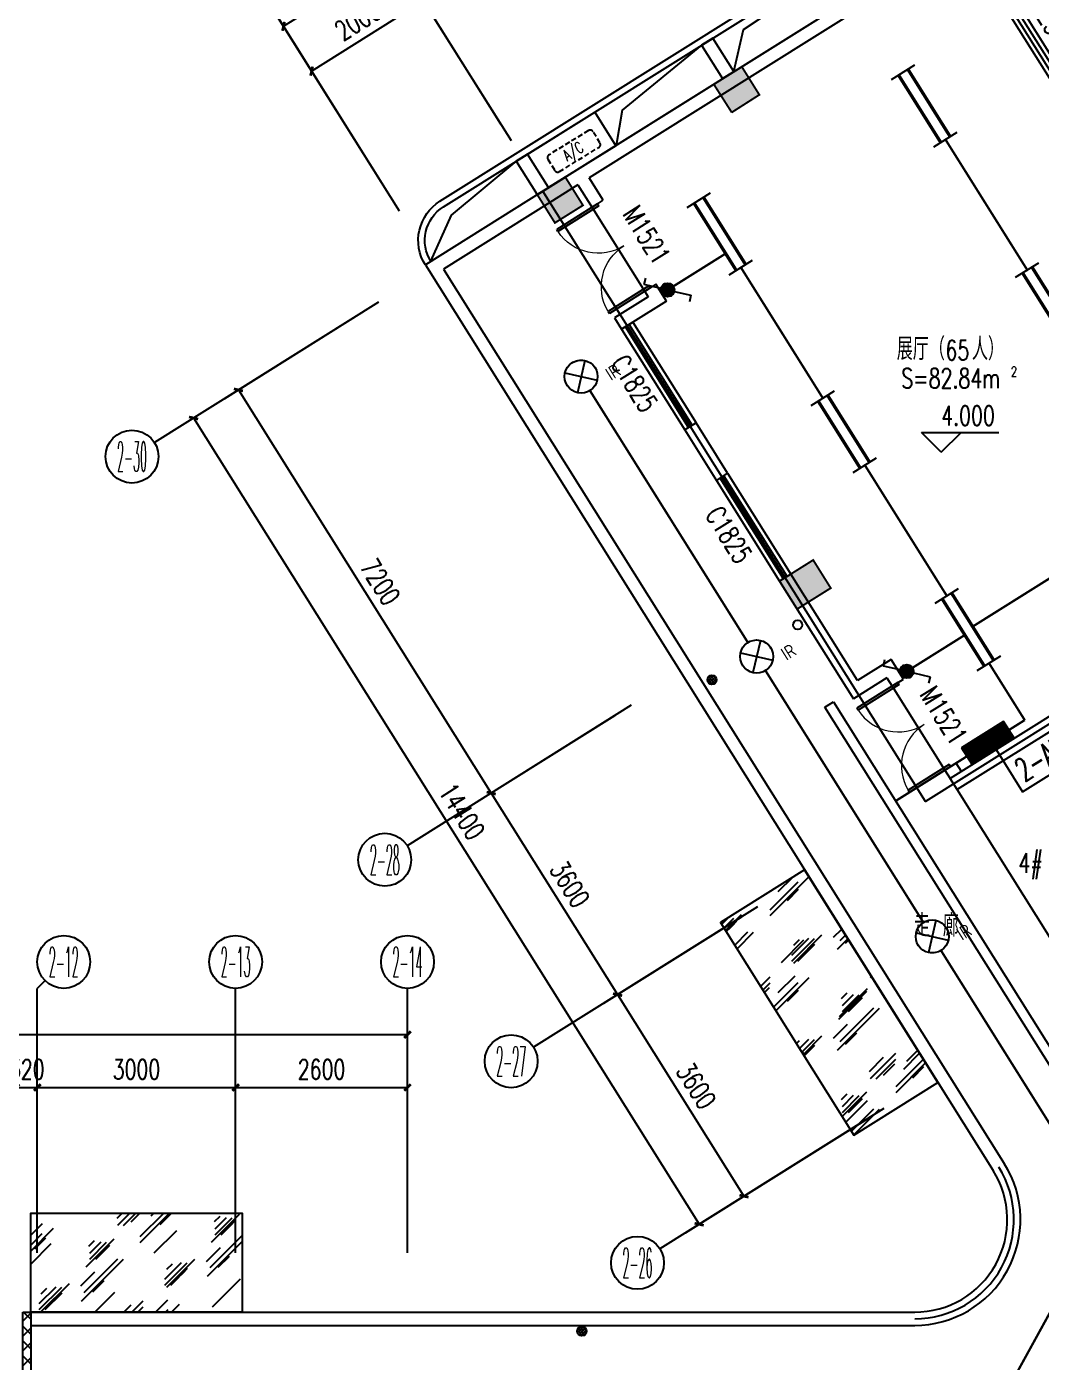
# Model space of a CAD drawing. Extents: x -9422388 to 15610651, y -1992469 to 953794.
# Drawn here: x -2833292 to -2817945, y -197842 to -177631 of the extents above; entities that cross this region are included whole.
import ezdxf
from ezdxf.enums import TextEntityAlignment as Align

# ---------------------------------------------------------------- set-up
doc = ezdxf.new("R2010")
doc.units = 0
doc.header["$LTSCALE"] = 1000
doc.linetypes.add('( Hidden )', pattern=[0.375, 0.25, -0.125])
for name, color, linetype in [('A-FLOR-HVAC', 4, 'Continuous'), ('AXIS_TEXT', 7, 'Continuous'), ('C-KZ', 2, 'Continuous'), ('C-Z-HATCH', 253, 'Continuous'), ('CABLETRAY', 4, 'Continuous'), ('EQUIP-照明', 3, 'Continuous'), ('EQUIP-箱柜', 3, 'Continuous'), ('TEL_LEAD', 3, 'Continuous'), ('WINDOW_TEXT', 7, 'Continuous'), ('WIRE-照明', 1, 'Continuous')]:
    doc.layers.add(name, color=color, linetype=linetype)
doc.styles.add('_TCH_AXIS', font='COMPLEX', dxfattribs={"bigfont": 'GBCBIG'})
doc.styles.add('_TCH_DIM', font='SIMPLEX', dxfattribs={"bigfont": 'GBCBIG'})
doc.styles.add('_TCH_DIM_T3', font='SIMPLEX', dxfattribs={"width": 0.705882, "bigfont": 'GBCBIG'})
doc.styles.add('_TCH_WINDOW', font='SIMPLEX', dxfattribs={"height": 3.5, "bigfont": 'GBCBIG'})
doc.styles.add('_TEL_ATTDEF', font='GBENOR', dxfattribs={"width": 0.8, "height": 3, "bigfont": 'GBCBIG'})
doc.styles.add('_TEL_DIM', font='SIMPLEX', dxfattribs={"width": 0.8, "height": 3.5, "bigfont": 'HZTXT'})
doc.styles.add('COMPLEX', font='COMPLEX')
doc.styles.get("Standard").update_dxf_attribs({"font": 'gbenor.shx', "bigfont": 'gbcbig.shx'})
doc.dimstyles.new('_TCH_ARCH&&100', dxfattribs={"dimtxt": 297.5, "dimasz": 100, "dimexe": 250, "dimexo": 300, "dimgap": 126.25, "dimtad": 1, "dimdec": 0, "dimzin": 0, "dimdsep": 46, "dimtxsty": '_TCH_DIM_T3', "dimblk": 'ARCHTICK', "dimcen": 0.09, "dimclrt": 7, "dimazin": 2, "dimtfac": 1, "dimtdec": 0, "dimtix": 1, "dimtmove": 2, "dimatfit": 3, "dimfxl": 0, "dimtolj": 1, "dimtzin": 0, "dimarcsym": 0})
pattern_1 = [(45, (789000.6, 205342.2), (9e-14, 1527.3506), [600, -360, 600, -360, 240, -523.2816]), (45, (788970.6, 205372.2), (9e-14, 1527.3506), [480, -600, 360, -360, 420, -463.2816]), (45, (788970.6, 205462.2), (9e-14, 1527.3506), [360, -720, 240, -360, 540, -463.2816]), (45, (789060.6, 205372.2), (9e-14, 1527.3506), [360, -720, 300, -1303.2815]), (45, (789150.6, 205462.2), (9e-14, 1527.3506), [180, -900, 120, -1483.2815]), (45, (789000.6, 205612.2), (9e-14, 1527.3506), [120, -900, 120, -480, 300, -763.2816]), (45, (789540.6, 205522.2), (9e-14, 1527.3506), [600, -900, 720, -475.2816]), (45, (789540.6, 205432.2), (9e-14, 1527.3506), [840, -600, 900, -355.2816]), (45, (789690.6, 205552.2), (-2e-13, -1697.0563), [600, -840, 480, -763.2816]), (45, (789600.6, 205732.2), (9e-14, 1527.3506), [300, -1200, 360, -823.2816]), (45, (789780.6, 205642.2), (9e-14, 1527.3506), [240, -1200, 240, -1003.2815])]

# ---------------------------------------------------------------- blocks, each defined once
blk = doc.blocks.new('KTWJ1')
at = {"layer": 'A-FLOR-HVAC', "color": 0, "linetype": '( Hidden )', "ltscale": 0.3}
blk.add_lwpolyline([(152982, -14209, 0.414214), (153032, -14259), (153732, -14259, 0.414214), (153782, -14209), (153782, -14009, 0.414214), (153732, -13959), (153032, -13959, 0.414214), (152982, -14009)], format="xyb", close=True, dxfattribs=at)
at = {"layer": 'A-FLOR-HVAC', "color": 0, "style": '_TCH_WINDOW', "width": 0.705882}
blk.add_text('A/C', height=170, dxfattribs=at).set_placement((153214, -14188))
blk = doc.blocks.new('宿舍楼柱网1')
at = {"layer": 'C-Z-HATCH'}
h = blk.add_hatch(color=0, dxfattribs=at)
h.dxf.hatch_style = 1
edge = h.paths.add_edge_path()
edge.add_line((642259, 165280), (642680, 165549))
edge.add_line((642680, 165549), (642415, 165973))
edge.add_line((642415, 165973), (641991, 165708))
edge.add_line((641991, 165708), (642262, 165283))
h = blk.add_hatch(color=0, dxfattribs=at)
h.dxf.hatch_style = 1
h.paths.add_polyline_path([(642259, 165280), (642683, 165545), (642418, 165969), (641994, 165704)])
h = blk.add_hatch(color=0, dxfattribs=at)
h.dxf.hatch_style = 1
h.paths.add_polyline_path([(639588, 163611), (640012, 163876), (639747, 164300), (639323, 164035)])
h = blk.add_hatch(color=0, dxfattribs=at)
h.dxf.hatch_style = 1
h.paths.add_polyline_path([(643252, 157766), (643760, 158084), (643495, 158508), (642987, 158190)])
at = {"layer": 'C-KZ', "color": 0, "const_width": 30}
for points in [[(642259, 165280), (642680, 165549), (642415, 165973), (641991, 165708), (642262, 165283)], [(639588, 163611), (640012, 163876), (639747, 164300), (639323, 164035), (639588, 163611)], [(643252, 157766), (643760, 158084), (643495, 158508), (642987, 158190), (643252, 157766)]]:
    blk.add_lwpolyline(points, dxfattribs=at)
blk = doc.blocks.new('$TCHSYS$WIN2D')
at = {"color": 0}
for p, q in [((-0.5, 0.5), (0.5, 0.5)), ((-0.5, 0.5), (-0.5, -0.5)), ((0.5, 0.5), (0.5, -0.5)), ((0.5, 0.1667), (-0.5, 0.1667)), ((0.5, -0.1667), (-0.5, -0.1667)), ((-0.5, -0.5), (0.5, -0.5))]:
    blk.add_line(p, q, dxfattribs=at)
blk = doc.blocks.new('_ArchTick')
at = {"color": 0, "linetype": 'ByBlock', "const_width": 0.4}
blk.add_lwpolyline([(-0.5, -0.5), (0.5, 0.5)], dxfattribs=at)
blk = doc.blocks.new('*D2853')
at = {"color": 0, "lineweight": -2, "transparency": 16777216}
for p, q in [((1474530, -187593), (1474530, -184343)), ((1523650, -187593), (1523650, -184343)), ((1474530, -184593), (1523650, -184593))]:
    blk.add_line(p, q, dxfattribs=at)
at = {"layer": 'Defpoints', "color": 0, "transparency": 16777216}
for p in [(1523650, -184593), (1474530, -187893), (1523650, -187893)]:
    blk.add_point(p, dxfattribs=at)
at = {"color": 0, "lineweight": -2, "transparency": 16777216, "xscale": 100, "yscale": 100, "zscale": 100, "rotation": 180}
blk.add_blockref('_ArchTick', (1474530, -184593), dxfattribs=at)
at = {"color": 0, "lineweight": -2, "transparency": 16777216, "xscale": 100, "yscale": 100, "zscale": 100}
blk.add_blockref('_ArchTick', (1523650, -184593), dxfattribs=at)
at = {"color": 7, "transparency": 16777216, "insert": (1499090, -184318), "char_height": 297.5, "attachment_point": 5, "style": '_TCH_DIM_T3'}
blk.add_mtext('\\A1;49120', dxfattribs=at)
blk = doc.blocks.new('*D2863')
at = {"color": 0, "lineweight": -2, "transparency": 16777216}
for p, q in [((1517730, -187593), (1517730, -185143)), ((1518050, -187593), (1518050, -185143)), ((1517730, -185393), (1517630, -185393)), ((1517730, -185393), (1518050, -185393)), ((1518050, -185393), (1518150, -185393))]:
    blk.add_line(p, q, dxfattribs=at)
at = {"layer": 'Defpoints', "color": 0, "transparency": 16777216}
for p in [(1518050, -185393), (1517730, -187893), (1518050, -187893)]:
    blk.add_point(p, dxfattribs=at)
at = {"color": 0, "lineweight": -2, "transparency": 16777216, "xscale": 100, "yscale": 100, "zscale": 100}
blk.add_blockref('_ArchTick', (1517730, -185393), dxfattribs=at)
at = {"color": 0, "lineweight": -2, "transparency": 16777216, "xscale": 100, "yscale": 100, "zscale": 100, "rotation": 180}
blk.add_blockref('_ArchTick', (1518050, -185393), dxfattribs=at)
at = {"color": 7, "transparency": 16777216, "insert": (1517890, -185118), "char_height": 297.5, "attachment_point": 5, "style": '_TCH_DIM_T3'}
blk.add_mtext('\\A1;320', dxfattribs=at)
blk = doc.blocks.new('*D2864')
at = {"color": 0, "lineweight": -2, "transparency": 16777216}
for p, q in [((1518050, -187593), (1518050, -185143)), ((1521050, -187593), (1521050, -185143)), ((1518050, -185393), (1521050, -185393))]:
    blk.add_line(p, q, dxfattribs=at)
at = {"layer": 'Defpoints', "color": 0, "transparency": 16777216}
for p in [(1521050, -185393), (1518050, -187893), (1521050, -187893)]:
    blk.add_point(p, dxfattribs=at)
at = {"color": 0, "lineweight": -2, "transparency": 16777216, "xscale": 100, "yscale": 100, "zscale": 100, "rotation": 180}
blk.add_blockref('_ArchTick', (1518050, -185393), dxfattribs=at)
at = {"color": 0, "lineweight": -2, "transparency": 16777216, "xscale": 100, "yscale": 100, "zscale": 100}
blk.add_blockref('_ArchTick', (1521050, -185393), dxfattribs=at)
at = {"color": 7, "transparency": 16777216, "insert": (1519550, -185118), "char_height": 297.5, "attachment_point": 5, "style": '_TCH_DIM_T3'}
blk.add_mtext('\\A1;3000', dxfattribs=at)
blk = doc.blocks.new('*D2865')
at = {"color": 0, "lineweight": -2, "transparency": 16777216}
for p, q in [((1521050, -187593), (1521050, -185143)), ((1523650, -187593), (1523650, -185143)), ((1521050, -185393), (1523650, -185393))]:
    blk.add_line(p, q, dxfattribs=at)
at = {"layer": 'Defpoints', "color": 0, "transparency": 16777216}
for p in [(1523650, -185393), (1521050, -187893), (1523650, -187893)]:
    blk.add_point(p, dxfattribs=at)
at = {"color": 0, "lineweight": -2, "transparency": 16777216, "xscale": 100, "yscale": 100, "zscale": 100, "rotation": 180}
blk.add_blockref('_ArchTick', (1521050, -185393), dxfattribs=at)
at = {"color": 0, "lineweight": -2, "transparency": 16777216, "xscale": 100, "yscale": 100, "zscale": 100}
blk.add_blockref('_ArchTick', (1523650, -185393), dxfattribs=at)
at = {"color": 7, "transparency": 16777216, "insert": (1522350, -185118), "char_height": 297.5, "attachment_point": 5, "style": '_TCH_DIM_T3'}
blk.add_mtext('\\A1;2600', dxfattribs=at)
blk = doc.blocks.new('*D2866')
at = {"color": 0, "lineweight": -2, "transparency": 16777216}
for p, q in [((1531417, -166831), (1529691, -164077)), ((1521774, -169334), (1529823, -164289)), ((1523367, -171876), (1521641, -169122))]:
    blk.add_line(p, q, dxfattribs=at)
at = {"layer": 'Defpoints', "color": 0, "transparency": 16777216}
for p in [(1529823, -164289), (1531576, -167085), (1523526, -172130)]:
    blk.add_point(p, dxfattribs=at)
at = {"color": 0, "lineweight": -2, "transparency": 16777216, "xscale": 100, "yscale": 100, "zscale": 100}
for p, rotation in [((1529823, -164289), 32.07829767622253), ((1521774, -169334), 212.0782976762225)]:
    blk.add_blockref('_ArchTick', p, dxfattribs=dict(at, rotation=rotation))
at = {"color": 7, "transparency": 16777216, "insert": (1525653, -166578), "char_height": 297.5, "attachment_point": 5, "rotation": 32.0783, "style": '_TCH_DIM_T3'}
blk.add_mtext('\\A1;9500', dxfattribs=at)
blk = doc.blocks.new('*D2867')
at = {"color": 0, "lineweight": -2, "transparency": 16777216}
for p, q in [((1525062, -170814), (1523761, -168738)), ((1522199, -170012), (1523893, -168950)), ((1523367, -171876), (1522066, -169800))]:
    blk.add_line(p, q, dxfattribs=at)
at = {"layer": 'Defpoints', "color": 0, "transparency": 16777216}
for p in [(1523893, -168950), (1525221, -171068), (1523526, -172130)]:
    blk.add_point(p, dxfattribs=at)
at = {"color": 0, "lineweight": -2, "transparency": 16777216, "xscale": 100, "yscale": 100, "zscale": 100}
for p, rotation in [((1523893, -168950), 32.07829767622228), ((1522199, -170012), 212.0782976762223)]:
    blk.add_blockref('_ArchTick', p, dxfattribs=dict(at, rotation=rotation))
at = {"color": 7, "transparency": 16777216, "insert": (1522900, -169248), "char_height": 297.5, "attachment_point": 5, "rotation": 32.0783, "style": '_TCH_DIM_T3'}
blk.add_mtext('\\A1;2000', dxfattribs=at)
blk = doc.blocks.new('*D2868')
at = {"color": 0, "lineweight": -2, "transparency": 16777216}
for p, q in [((1527858, -169061), (1526557, -166985)), ((1523893, -168950), (1526690, -167197)), ((1525062, -170814), (1523761, -168738))]:
    blk.add_line(p, q, dxfattribs=at)
at = {"layer": 'Defpoints', "color": 0, "transparency": 16777216}
for p in [(1526690, -167197), (1528017, -169315), (1525221, -171068)]:
    blk.add_point(p, dxfattribs=at)
at = {"color": 0, "lineweight": -2, "transparency": 16777216, "xscale": 100, "yscale": 100, "zscale": 100}
for p, rotation in [((1526690, -167197), 32.07829767622404), ((1523893, -168950), 212.078297676224)]:
    blk.add_blockref('_ArchTick', p, dxfattribs=dict(at, rotation=rotation))
at = {"color": 7, "transparency": 16777216, "insert": (1525145, -167840), "char_height": 297.5, "attachment_point": 5, "rotation": 32.0783, "style": '_TCH_DIM_T3'}
blk.add_mtext('\\A1;3300', dxfattribs=at)
blk = doc.blocks.new('*D2882')
at = {"color": 0, "lineweight": -2, "transparency": 16777216}
for p, q in [((1533209, -167242), (1535285, -165941)), ((1535073, -166073), (1538896, -172174)), ((1537032, -173343), (1539108, -172041))]:
    blk.add_line(p, q, dxfattribs=at)
at = {"layer": 'Defpoints', "color": 0, "transparency": 16777216}
for p in [(1532954, -167401), (1538896, -172174), (1536778, -173502)]:
    blk.add_point(p, dxfattribs=at)
at = {"color": 0, "lineweight": -2, "transparency": 16777216, "xscale": 100, "yscale": 100, "zscale": 100}
for p, rotation in [((1535073, -166073), 122.0782976762221), ((1538896, -172174), 302.0782976762222)]:
    blk.add_blockref('_ArchTick', p, dxfattribs=dict(at, rotation=rotation))
at = {"color": 7, "transparency": 16777216, "insert": (1537218, -168978), "char_height": 297.5, "attachment_point": 5, "rotation": 302.0783, "style": '_TCH_DIM_T3'}
blk.add_mtext('\\A1;7200', dxfattribs=at)
blk = doc.blocks.new('*D2883')
at = {"color": 0, "lineweight": -2, "transparency": 16777216}
for p, q in [((1522956, -173668), (1520202, -175394)), ((1520414, -175261), (1528062, -187463)), ((1530604, -185870), (1527850, -187596))]:
    blk.add_line(p, q, dxfattribs=at)
at = {"layer": 'Defpoints', "color": 0, "transparency": 16777216}
for p in [(1523210, -173509), (1530858, -185710), (1528062, -187463)]:
    blk.add_point(p, dxfattribs=at)
at = {"color": 0, "lineweight": -2, "transparency": 16777216, "xscale": 100, "yscale": 100, "zscale": 100}
for p, rotation in [((1520414, -175261), 122.0782976762229), ((1528062, -187463), 302.0782976762229)]:
    blk.add_blockref('_ArchTick', p, dxfattribs=dict(at, rotation=rotation))
at = {"color": 7, "transparency": 16777216, "insert": (1524471, -181216), "char_height": 297.5, "attachment_point": 5, "rotation": 302.0783, "style": '_TCH_DIM_T3'}
blk.add_mtext('\\A1;14400', dxfattribs=at)
blk = doc.blocks.new('*D2884')
at = {"color": 0, "lineweight": -2, "transparency": 16777216}
for p, q in [((1528692, -182819), (1526616, -184120)), ((1526828, -183987), (1528740, -187038)), ((1530604, -185870), (1528528, -187171))]:
    blk.add_line(p, q, dxfattribs=at)
at = {"layer": 'Defpoints', "color": 0, "transparency": 16777216}
for p in [(1528946, -182660), (1530858, -185710), (1528740, -187038)]:
    blk.add_point(p, dxfattribs=at)
at = {"color": 0, "lineweight": -2, "transparency": 16777216, "xscale": 100, "yscale": 100, "zscale": 100}
for p, rotation in [((1526828, -183987), 122.078297676224), ((1528740, -187038), 302.078297676224)]:
    blk.add_blockref('_ArchTick', p, dxfattribs=dict(at, rotation=rotation))
at = {"color": 7, "transparency": 16777216, "insert": (1528017, -185367), "char_height": 297.5, "attachment_point": 5, "rotation": 302.0783, "style": '_TCH_DIM_T3'}
blk.add_mtext('\\A1;3600', dxfattribs=at)
blk = doc.blocks.new('*D2885')
at = {"color": 0, "lineweight": -2, "transparency": 16777216}
for p, q in [((1526780, -179769), (1524704, -181070)), ((1524916, -180937), (1526828, -183987)), ((1528692, -182819), (1526616, -184120))]:
    blk.add_line(p, q, dxfattribs=at)
at = {"layer": 'Defpoints', "color": 0, "transparency": 16777216}
for p in [(1527034, -179609), (1528946, -182660), (1526828, -183987)]:
    blk.add_point(p, dxfattribs=at)
at = {"color": 0, "lineweight": -2, "transparency": 16777216, "xscale": 100, "yscale": 100, "zscale": 100}
for p, rotation in [((1524916, -180937), 122.0782976762244), ((1526828, -183987), 302.0782976762244)]:
    blk.add_blockref('_ArchTick', p, dxfattribs=dict(at, rotation=rotation))
at = {"color": 7, "transparency": 16777216, "insert": (1526105, -182316), "char_height": 297.5, "attachment_point": 5, "rotation": 302.0783, "style": '_TCH_DIM_T3'}
blk.add_mtext('\\A1;3600', dxfattribs=at)
blk = doc.blocks.new('*D2886')
at = {"color": 0, "lineweight": -2, "transparency": 16777216}
for p, q in [((1522956, -173668), (1520880, -174969)), ((1521092, -174836), (1524916, -180937)), ((1526780, -179769), (1524704, -181070))]:
    blk.add_line(p, q, dxfattribs=at)
at = {"layer": 'Defpoints', "color": 0, "transparency": 16777216}
for p in [(1523210, -173509), (1527034, -179609), (1524916, -180937)]:
    blk.add_point(p, dxfattribs=at)
at = {"color": 0, "lineweight": -2, "transparency": 16777216, "xscale": 100, "yscale": 100, "zscale": 100}
for p, rotation in [((1521092, -174836), 122.0782976762229), ((1524916, -180937), 302.0782976762229)]:
    blk.add_blockref('_ArchTick', p, dxfattribs=dict(at, rotation=rotation))
at = {"color": 7, "transparency": 16777216, "insert": (1523237, -177741), "char_height": 297.5, "attachment_point": 5, "rotation": 302.0783, "style": '_TCH_DIM_T3'}
blk.add_mtext('\\A1;7200', dxfattribs=at)
blk = doc.blocks.new('_AXISO')
at = {"color": 0}
blk.add_circle((0, 0), 0.5, dxfattribs=at)
at = {"layer": 'AXIS_TEXT', "color": 0, "style": 'COMPLEX', "width": 1.041667}
blk.add_attdef('A', text='', height=0.56, dxfattribs=at).set_placement((-0.25, -0.28), (0.25, -0.28), align=Align.FIT)
blk = doc.blocks.new('$DorLib2D$00000002')
at = {"color": 0}
for p, q in [((-0.5, 0), (-0.5, 0.4875)), ((-0.475, 0.4875), (-0.5, 0.4875)), ((-0.475, 0), (-0.475, 0.4875)), ((0.475, 0), (0.475, 0.4875)), ((0.475, 0.4875), (0.5, 0.4875)), ((0.5, 0), (0.5, 0.4875)), ((-0.5, 0), (-0.475, 0)), ((0.5, 0), (0.475, 0))]:
    blk.add_line(p, q, dxfattribs=at)
at = {"color": 0, "lineweight": 13}
for centre, start, end in [((-0.4875, 0), 0, 88.53072), ((0.4875, 0), 91.46928, 180)]:
    blk.add_arc(centre, 0.4875, start, end, dxfattribs=at)
blk = doc.blocks.new('*X41')
at = {"color": 0}
for p, q in [((-250, 33), (-83, 200)), ((-250, 68), (-118, 200)), ((-250, 104), (-154, 200)), ((-250, 139), (-189, 200)), ((-250, 174), (-224, 200)), ((-247, 0), (-47, 200)), ((-212, 0), (-12, 200)), ((-177, 0), (23, 200)), ((-141, 0), (59, 200)), ((-106, 0), (94, 200)), ((-71, 0), (129, 200)), ((-35, 0), (165, 200)), ((0, 0), (200, 200)), ((35, 0), (235, 200)), ((71, 0), (250, 179)), ((106, 0), (250, 144)), ((141, 0), (250, 109)), ((177, 0), (250, 73)), ((212, 0), (250, 38)), ((247, 0), (250, 3))]:
    blk.add_line(p, q, dxfattribs=at)
blk = doc.blocks.new('$equip$00002943')
for p, q in [((-0.75, 0.6), (-0.75, 0)), ((0.75, 0.6), (-0.75, 0.6)), ((0.75, 0), (0.75, 0.6)), ((-0.75, 0), (0.75, 0))]:
    blk.add_line(p, q)
for points, const_width in [([(-0.75, 0.3), (0.75, 0.3)], 0.6), ([(-0.75, 0.6), (-0.75, 0), (0.75, 0), (0.75, 0.6), (-0.75, 0.6), (-0.75, 0)], 0.04)]:
    blk.add_lwpolyline(points, dxfattribs=dict(const_width=const_width))
for p in [(0, 0.6), (-0.75, 0.3), (0, 0), (0.75, 0.3)]:
    blk.add_point(p)
at = {"xscale": 0.00300000000061118, "yscale": 0.00300000000061118, "zscale": 0.00300000000061118}
blk.add_blockref('*X41', (0, 0), dxfattribs=at)
at = {"color": 7, "style": '_TEL_DIM', "flags": 1}
for tag in ['A', 'REMARK']:
    blk.add_attdef(tag, text='', height=0.00002, dxfattribs=at).set_placement((0, 0), align=Align.MIDDLE_CENTER)
blk = doc.blocks.new('$equip$00001160')
for p, q in [((-1.2, 0.417), (-1.2, -0.417)), ((1.2, 0.417), (1.2, -0.417)), ((-1.2, 0.167), (1.2, 0.167)), ((-1.2, -0.167), (1.2, -0.167))]:
    blk.add_line(p, q)
at = {"const_width": 0.1}
for points in [[(-1.2, 0.167), (1.2, 0.167)], [(-1.2, -0.167), (1.2, -0.167)]]:
    blk.add_lwpolyline(points, dxfattribs=at)
at = {"layer": 'EQUIP-照明'}
for p in [(-1.2, 0), (0, 0.167), (1.2, 0), (0, -0.167)]:
    blk.add_point(p, dxfattribs=at)
at = {"layer": 'EQUIP-照明', "flags": 9}
blk.add_attdef('A', (0, 0), '', height=0.00002, dxfattribs=at)
blk = doc.blocks.new('$equip$00001208')
for p, q in [((0.147, 0.356), (0.512, 0.72)), ((0.512, 0.72), (0.653, 0.579)), ((-0.147, 0.061), (-0.512, -0.304)), ((-0.512, -0.304), (-0.653, -0.162))]:
    blk.add_line(p, q)
blk.add_circle((0, 0.208), 0.208)
for points in [[(0, 0.417), (0, 0.417), (-0.104, 0.389), (0.104, 0.389)], [(-0.18, 0.312), (0.18, 0.312), (-0.208, 0.208), (0.208, 0.208)], [(-0.18, 0.104), (0.18, 0.104), (-0.208, 0.208), (0.208, 0.208)], [(-0.104, 0.389), (0.104, 0.389), (-0.18, 0.312), (0.18, 0.312)], [(-0.104, 0.028), (0.104, 0.028), (-0.18, 0.104), (0.18, 0.104)], [(0, 0), (0, 0), (-0.104, 0.028), (0.104, 0.028)]]:
    blk.add_solid(points)
at = {"layer": 'EQUIP-照明'}
for p in [(0, 0.417), (-0.208, 0.208), (0, 0), (0.208, 0.208)]:
    blk.add_point(p, dxfattribs=at)
at = {"layer": 'EQUIP-照明', "flags": 9}
blk.add_attdef('A', (0, 0), '', height=0.00002, dxfattribs=at)
blk = doc.blocks.new('$equip$00002530')
for p, q in [((-0.354, 0.354), (0.354, -0.354)), ((0.354, 0.354), (-0.354, -0.354))]:
    blk.add_line(p, q)
at = {"const_width": 0.04}
blk.add_lwpolyline([(0, 0.5, -1), (0, -0.5, -1), (0, 0.5, -2.479085)], format="xyb", dxfattribs=at)
blk.add_circle((0, 0), 0.5)
for p in [(0, 0.5), (-0.5, 0), (0.5, 0), (0, -0.5)]:
    blk.add_point(p)
at = {"color": 7, "style": '_TEL_DIM', "flags": 1}
blk.add_attdef('A', text='', height=0.00002, dxfattribs=at).set_placement((0, 0), align=Align.MIDDLE_CENTER)
at = {"color": 7, "style": '_TEL_DIM'}
blk.add_attdef('$TEXT$', text='', height=0.4, dxfattribs=at).set_placement((0.887, -0.396), align=Align.MIDDLE_CENTER)
blk = doc.blocks.new('34214')
h = blk.add_hatch()
h.set_pattern_fill('ANSI37', color=8, scale=20)
h.set_pattern_definition([(45, (473948.466, 204780.552), (-22.4506403, 22.4506403), []), (135, (473948.466, 204780.552), (-22.4506403, -22.4506403), [])])
edge = h.paths.add_edge_path()
edge.add_arc((1528255.9, -179224.1), 70, 0, 360)
h = blk.add_hatch()
h.set_pattern_fill('玻璃2', color=8, scale=100)
h.set_pattern_definition(pattern_1)
h.paths.add_polyline_path([(1529655.3, -182096.9), (1528384.3, -182893.5), (1530402.4, -186113.3), (1531673.4, -185316.7)])
h = blk.add_hatch()
h.set_pattern_fill('玻璃2', color=8, scale=100)
h.set_pattern_definition(pattern_1)
h.paths.add_polyline_path([(1517949.8, -188792.5), (1517949.8, -187292.5), (1521149.8, -187292.6), (1521149.8, -188792.5)])
h = blk.add_hatch()
h.set_pattern_fill('ANSI37', color=8, scale=100)
h.set_pattern_definition([(45, (896336.12, 205282.17), (-112.2532, 112.2532), []), (135, (896336.12, 205282.17), (-112.2532, -112.2532), [])])
h.paths.add_polyline_path([(1517829.8, -188792.5), (1517949.8, -188792.5), (1517949.8, -199192.6), (1517829.8, -199192.6)])
h = blk.add_hatch()
h.set_pattern_fill('ANSI37', color=8, scale=20)
h.set_pattern_definition([(45, (471980.12, 194922.9), (-22.4506403, 22.4506403), []), (135, (471980.12, 194922.9), (-22.4506403, -22.4506403), [])])
edge = h.paths.add_edge_path()
edge.add_arc((1526287.6, -189081.7), 70, 0, 360)
at = {"color": 8}
for p, q in [((1525221.1, -171067.9), (1523096.8, -167678.7)), ((1531969.2, -167900.6), (1526207.4, -171511.9)), ((1532075.5, -168070), (1526398.4, -171628.2)), ((1523526.4, -172130.1), (1521402.1, -168740.8)), ((1526207.4, -171511.9), (1525699.1, -171830.5)), ((1526228.9, -171734.5), (1525805.3, -172000)), ((1526228.9, -171734.5), (1526441.4, -172073.4)), ((1526610.8, -171967.2), (1526398.4, -171628.2)), ((1525699.1, -171830.5), (1523919.7, -172945.8)), ((1525805.3, -172000), (1525699.1, -171830.5)), ((1526441.4, -172073.4), (1526610.8, -171967.2)), ((1525805.3, -172000), (1524195.4, -173009)), ((1526441.4, -172073.4), (1527238, -173344.4)), ((1523919.7, -172945.8), (1532508.5, -186649)), ((1524195.4, -173009), (1532677.9, -186542.8)), ((1527407.4, -173238.2), (1527238, -173344.4)), ((1527238, -173344.4), (1527291.1, -173429.1)), ((1527566.8, -173492.4), (1527407.4, -173238.2)), ((1523210.2, -173508.5), (1519820.9, -175632.8)), ((1527291.1, -173429.1), (1526782.7, -173747.8)), ((1527566.8, -173492.4), (1527058.4, -173811)), ((1526782.7, -173747.8), (1526888.9, -173917.2)), ((1526888.9, -173917.2), (1527058.4, -173811)), ((1528014.3, -175336.2), (1527844.8, -175442.4)), ((1528492.1, -176098.5), (1528014.3, -175336.2)), ((1527844.8, -175442.4), (1528322.7, -176204.8)), ((1531723.1, -175778.8), (1531423.1, -175478.8)), ((1531423.1, -175478.8), (1532593.9, -175478.8)), ((1531723.1, -175778.8), (1532023.1, -175478.8)), ((1528322.7, -176204.8), (1528492.1, -176098.5)), ((1537704.9, -177051.7), (1531858.4, -180716.1)), ((1537811.1, -177221.1), (1531964.6, -180885.6)), ((1529448.1, -177623.7), (1529278.6, -177729.9)), ((1530457.3, -179233.9), (1529448.1, -177623.7)), ((1529278.6, -177729.9), (1530394, -179509.6)), ((1530965.7, -178915.2), (1530457.3, -179233.9)), ((1531151.5, -179211.8), (1530965.7, -178915.2)), ((1530902.4, -179190.9), (1530394, -179509.6)), ((1530902.4, -179190.9), (1530982.1, -179318)), ((1530982.1, -179318), (1531151.5, -179211.8)), ((1530982.1, -179318), (1531778.7, -180589)), ((1527034, -179609.2), (1523644.7, -181733.5)), ((1531948.2, -180482.8), (1531778.7, -180589)), ((1532027.8, -180609.9), (1531948.2, -180482.8)), ((1531778.7, -180589), (1531858.4, -180716.1)), ((1531964.6, -180885.6), (1531858.4, -180716.1)), ((1528945.8, -182659.6), (1525556.5, -184783.9)), ((1518167, -183775.4), (1518049.8, -183892.6)), ((1518049.8, -187892.6), (1518049.8, -183892.6)), ((1521049.8, -187892.6), (1521049.8, -183892.6)), ((1523649.8, -187892.6), (1523649.8, -183892.6)), ((1530857.7, -185710), (1527468.4, -187834.3)), ((1517949.6, -188792.5), (1531322.2, -188792.5)), ((1517949.6, -188792.5), (1517949.6, -188992.5)), ((1517949.6, -188992.5), (1531322.2, -188992.5))]:
    blk.add_line(p, q, dxfattribs=at)
for points in [[(1523919.7, -172945.8), (1523919.7, -172945.8, -0.4142136), (1524141, -171980.9), (1531089.1, -167626.1, -0.4142136), (1533156.7, -168100.5), (1546426.9, -189272.8, -0.2728148), (1546468.4, -190795.7), (1542249.6, -198418.9, -0.2728148), (1540937.2, -199192.6), (1517949.8, -199192.6)], [(1524004.4, -172892.7), (1524004.4, -172892.7, -0.4142136), (1524194.2, -172065.7), (1531142.2, -167710.8, -0.4142136), (1533072, -168153.6), (1546342.2, -189325.9, -0.2728148), (1546380.9, -190747.3), (1542162.1, -198370.5, -0.2728148), (1540937.2, -199092.6), (1517949.8, -199092.6)]]:
    blk.add_lwpolyline(points, format="xyb", dxfattribs=at)
for points in [[(1528584.3, -170018.2), (1528732.1, -169381.8), (1531486.9, -167555.1)], [(1528098, -169619), (1526895.8, -170603.1), (1526804.3, -171138.2)], [(1524002.5, -172889.6), (1524314.1, -172191.8), (1525301.9, -171371.5)], [(1533769.9, -183765.9), (1531964.6, -180885.6)]]:
    blk.add_lwpolyline(points, dxfattribs=at)
for points in [[(1525699, -171830.5), (1532138.7, -167794.3), (1537927.4, -177030.1), (1531487.8, -181066.3)], [(1528267.4, -169512.6), (1528098, -169618.9), (1528414.8, -170124.4), (1528584.3, -170018.2)], [(1525782.1, -171774.7), (1525465.1, -171269), (1526481.9, -170631.7), (1526800.6, -171140.1)], [(1525465.1, -171269), (1525295.7, -171375.3), (1525612.6, -171880.9), (1525782.1, -171774.7)], [(1529655.3, -182096.9), (1528384.3, -182893.5), (1530402.4, -186113.3), (1531673.4, -185316.7)], [(1517949.8, -188792.5), (1517949.8, -187292.5), (1521149.8, -187292.6), (1521149.8, -188792.5)], [(1517829.8, -188792.5), (1517949.8, -188792.5), (1517949.8, -199192.6), (1517829.8, -199192.6)]]:
    blk.add_lwpolyline(points, close=True, dxfattribs=at)
for centre in [(1529552.3, -178392), (1528255.9, -179224.1), (1526287.6, -189081.7)]:
    blk.add_circle(centre, 70, dxfattribs=at)
for centre, radius, start in [((1531322.2, -187392.5), 1600, 270.00004), ((1531322.2, -187392.6), 1500, 270), ((1531322.2, -187392.5), 1400, 270.00004)]:
    blk.add_arc(centre, radius, start, 32.0783, dxfattribs=at)
blk.add_blockref('宿舍楼柱网1', (886291.9, -335918.9), dxfattribs=at)
ref = blk.add_blockref('$TCHSYS$WIN2D', (1533102.9, -169520.9), dxfattribs=dict(at, xscale=2950, yscale=-200, zscale=200, rotation=302.0782976762246))
ref.add_attrib('A', 'XJC2925', (1532695.7, -168448.9), dxfattribs={"layer": 'WINDOW_TEXT', "color": 8, "height": 297.5, "rotation": 302.0783, "style": '_TCH_WINDOW', "width": 0.705882})
at = {"color": 8, "rotation": 31.47243854445313}
blk.add_blockref('KTWJ1', (1387983.1, -239267.8), dxfattribs=at)
at = {"color": 8}
ref = blk.add_blockref('$DorLib2D$00000002', (1526924.4, -172655.8), dxfattribs=dict(at, xscale=1500, yscale=-1500, zscale=200, rotation=302.0782976762167))
ref.add_attrib('A', 'M1521', (1526891, -172175.1), dxfattribs={"layer": 'WINDOW_TEXT', "color": 8, "height": 297.5, "rotation": 302.0783, "style": '_TCH_WINDOW', "width": 0.705882})
ref = blk.add_blockref('$TCHSYS$WIN2D', (1527451.6, -174626.7), dxfattribs=dict(at, xscale=1800, yscale=200, zscale=200, rotation=302.0782976762231))
ref.add_attrib('A', 'C1825', (1526713.1, -174434.6), dxfattribs={"layer": 'WINDOW_TEXT', "color": 8, "height": 297.5, "rotation": 302.0783, "style": '_TCH_WINDOW', "width": 0.705882})
ref = blk.add_blockref('_AXISO', (1519482, -175845.2), dxfattribs=dict(at, xscale=800, yscale=800, zscale=800))
ref.add_attrib('A', '2-30', dxfattribs={"layer": 'AXIS_TEXT', "color": 8, "height": 452.55, "style": '_TCH_AXIS', "width": 0.265823}).set_placement((1519255.7, -176071.5), (1519708.2, -176071.5), align=Align.FIT)
ref = blk.add_blockref('$TCHSYS$WIN2D', (1528885.4, -176914.2), dxfattribs=dict(at, xscale=1800, yscale=200, zscale=200, rotation=302.0782976762231))
ref.add_attrib('A', 'C1825', (1528143.7, -176724.1), dxfattribs={"layer": 'WINDOW_TEXT', "color": 8, "height": 297.5, "rotation": 302.0783, "style": '_TCH_WINDOW', "width": 0.705882})
ref = blk.add_blockref('$DorLib2D$00000002', (1531465.1, -179900.4), dxfattribs=dict(at, xscale=-1500, yscale=-1500, zscale=200, rotation=302.0782976762218))
ref.add_attrib('A', 'M1521', (1531385.1, -179445.2), dxfattribs={"layer": 'WINDOW_TEXT', "color": 8, "height": 297.5, "rotation": 302.0783, "style": '_TCH_WINDOW', "width": 0.705882})
ref = blk.add_blockref('_AXISO', (1523305.7, -181946), dxfattribs=dict(at, xscale=800, yscale=800, zscale=800))
ref.add_attrib('A', '2-28', dxfattribs={"layer": 'AXIS_TEXT', "color": 8, "height": 452.55, "style": '_TCH_AXIS', "width": 0.2625}).set_placement((1523079.5, -182172.2), (1523532, -182172.2), align=Align.FIT)
ref = blk.add_blockref('_AXISO', (1518449.8, -183492.6), dxfattribs=dict(at, xscale=800, yscale=800, zscale=800))
ref.add_attrib('A', '2-12', dxfattribs={"layer": 'AXIS_TEXT', "color": 8, "height": 452.55, "style": '_TCH_AXIS', "width": 0.28}).set_placement((1518223.5, -183718.8), (1518676.1, -183718.8), align=Align.FIT)
ref = blk.add_blockref('_AXISO', (1521049.8, -183492.6), dxfattribs=dict(at, xscale=800, yscale=800, zscale=800))
ref.add_attrib('A', '2-13', dxfattribs={"layer": 'AXIS_TEXT', "color": 8, "height": 452.55, "style": '_TCH_AXIS', "width": 0.28}).set_placement((1520823.5, -183718.8), (1521276.1, -183718.8), align=Align.FIT)
ref = blk.add_blockref('_AXISO', (1523649.8, -183492.6), dxfattribs=dict(at, xscale=800, yscale=800, zscale=800))
ref.add_attrib('A', '2-14', dxfattribs={"layer": 'AXIS_TEXT', "color": 8, "height": 452.55, "style": '_TCH_AXIS', "width": 0.272727}).set_placement((1523423.5, -183718.8), (1523876.1, -183718.8), align=Align.FIT)
ref = blk.add_blockref('_AXISO', (1525217.6, -184996.3), dxfattribs=dict(at, xscale=800, yscale=800, zscale=800))
ref.add_attrib('A', '2-27', dxfattribs={"layer": 'AXIS_TEXT', "color": 8, "height": 452.55, "style": '_TCH_AXIS', "width": 0.2625}).set_placement((1524991.3, -185222.6), (1525443.9, -185222.6), align=Align.FIT)
ref = blk.add_blockref('_AXISO', (1527129.5, -188046.7), dxfattribs=dict(at, xscale=800, yscale=800, zscale=800))
ref.add_attrib('A', '2-26', dxfattribs={"layer": 'AXIS_TEXT', "color": 8, "height": 452.55, "style": '_TCH_AXIS', "width": 0.2625}).set_placement((1526903.2, -188273), (1527355.8, -188273), align=Align.FIT)
at = {"color": 8, "style": '_TCH_DIM'}
for s, height, p in [('展厅（', 337.59, (1531050.6, -174384.9)), ('人）', 337.59, (1532187.8, -174384.9)), ('走', 337.6, (1531312.5, -183109.4)), ('廊', 337.6, (1531748.2, -183109.4))]:
    blk.add_text(s, height=height, dxfattribs=at).set_placement(p)
at = {"color": 8, "style": '_TCH_DIM', "width": 0.705882}
for s, height, p in [('65', 297.5, (1531787.8, -174384.9)), ('S=82.84m', 297.5, (1531119.7, -174808.1)), ('2', 148.8, (1532779.7, -174633.1)), ('4.000', 297.5, (1531723.9, -175373.8)), ('4#', 297.5, (1532890.8, -182143))]:
    blk.add_text(s, height=height, dxfattribs=at).set_placement(p)
at = {"color": 8}
for p1, p2, distance, picture, middle in [((1523526.4, -172130.1), (1531576, -167084.9), 3300, '*D2866', (1525652.6, -166578.3)), ((1532954.4, -167401.1), (1536778.2, -173501.8), 2500, '*D2882', (1537217.6, -168977.7)), ((1525221.1, -171067.9), (1528017.3, -169315.4), 2500, '*D2868', (1525145.4, -167840.3)), ((1523526.4, -172130.1), (1525221.1, -171067.9), 2500, '*D2867', (1522900, -169247.7)), ((1523210.2, -173508.5), (1530857.9, -185710.2), -3300, '*D2883', (1524470.9, -181215.9)), ((1523210.2, -173508.5), (1527034, -179609.2), -2500, '*D2886', (1523236.8, -177740.5)), ((1527034, -179609.2), (1528945.8, -182659.6), -2500, '*D2885', (1526104.6, -182316.1)), ((1528945.8, -182659.6), (1530857.9, -185710.2), -2500, '*D2884', (1528016.5, -185366.5)), ((1474529.8, -187892.6), (1523649.8, -187892.6), 3300, '*D2853', (1499089.8, -184317.6)), ((1517729.8, -187892.6), (1518049.8, -187892.6), 2500, '*D2863', (1517889.8, -185117.6)), ((1518049.8, -187892.6), (1521049.8, -187892.6), 2500, '*D2864', (1519549.8, -185117.6)), ((1521049.8, -187892.6), (1523649.8, -187892.6), 2500, '*D2865', (1522349.8, -185117.6))]:
    dim = blk.add_aligned_dim(p1=p1, p2=p2, distance=distance, dimstyle='_TCH_ARCH&&100', dxfattribs=at)
    dim.commit()
    dim.dimension.update_dxf_attribs({"geometry": picture, "text_midpoint": middle})

msp = doc.modelspace()

# ---------------------------------------------------------------- linework, layer by layer
at = {"layer": 'CABLETRAY'}
for p, q in [((-2821216.77854, -187927.05933), (-2821089.68007, -187847.39768)), ((-2816157.76041, -195998.61528), (-2821216.77854, -187927.05933)), ((-2821089.68007, -187847.39768), (-2816030.66194, -195918.95363))]:
    msp.add_line(p, q, dxfattribs=at)
at = {"layer": 'TEL_LEAD'}
for p, q in [((-2818627.29359, -188570.59465), (-2818227.92318, -189207.78165)), ((-2818227.92318, -189207.78165), (-2817151.02804, -188532.81488))]:
    msp.add_line(p, q, dxfattribs=at)
at = {"layer": 'WIRE-照明', "linetype": 'Continuous', "const_width": 35}
for points in [[(-2819395.77205, -179335.37943), (-2818156.59084, -181312.46673)], [(-2823509.62409, -181558.98007), (-2822718.78956, -181063.30784)], [(-2822488.5017, -181273.81311), (-2821249.32048, -183250.90041)], [(-2824772.90135, -183136.77051), (-2822383.05183, -186949.72465)], [(-2820612.02728, -184267.68818), (-2819372.84597, -186244.77563)], [(-2818983.58911, -186708.91304), (-2816032.07995, -184858.99236)], [(-2819891.65745, -187331.36898), (-2819100.82271, -186835.69661)], [(-2822117.513, -187373.38622), (-2819727.66348, -191186.34036)], [(-2818735.55277, -187261.5634), (-2818195.09281, -188123.85578)], [(-2818433.61408, -188273.35402), (-2818195.09281, -188123.85578)], [(-2820150.29077, -189349.31738), (-2819069.10644, -188671.66227)], [(-2819462.12464, -191610.00193), (-2817177.29492, -195255.39185)], [(-2818408.13088, -198171.26396), (-2817059.27101, -195716.78398)]]:
    msp.add_lwpolyline(points, dxfattribs=at)

# ---------------------------------------------------------------- block references
msp.add_blockref('34214', (-4351181.75199, -8290.8043))
at = {"layer": 'EQUIP-照明'}
for name, p, xscale, yscale, zscale, rotation in [('$equip$00001160', (-2819714.41901, -178826.98577), 500.0000000000001, 500.0000000000001, 500.0000000000001, 122.0782976762239), ('$equip$00001160', (-2822807.14851, -180765.41936), 500.0000000000001, 500.0000000000001, 500.0000000000001, 122.0782976762254), ('$equip$00001208', (-2823686.14974, -181669.62125), 499.9999999999999, 499.9999999999999, 499.9999999999999, 302.0782976762196), ('$equip$00001160', (-2817837.94441, -181820.86073), 499.9999999999999, 499.9999999999999, 499.9999999999999, 122.0782976762273), ('$equip$00001160', (-2820930.67392, -183759.29432), 500, 500, 500, 122.078297676226), ('$equip$00001160', (-2819054.19937, -186753.16951), 500, 500, 500, 122.0782976762208), ('$equip$00001208', (-2820068.18311, -187442.01016), 499.9999999999999, 499.9999999999999, 499.9999999999999, 302.0782976762196)]:
    msp.add_blockref(name, p, dxfattribs=dict(at, xscale=xscale, yscale=yscale, zscale=zscale, rotation=rotation))
ref = msp.add_blockref('$equip$00002530', (-2824905.67077, -182924.93972), dxfattribs=dict(at, xscale=500, yscale=500, zscale=500, rotation=32.07829767622409))
ref.add_attrib('$TEXT$', 'IR', dxfattribs={"layer": '0', "color": 7, "height": 200, "rotation": 32.078297676, "style": '_TEL_ATTDEF'}).set_placement((-2824424.65026, -182857.06089), align=Align.MIDDLE_CENTER)
ref = msp.add_blockref('$equip$00002530', (-2822250.28242, -187161.55543), dxfattribs=dict(at, xscale=500, yscale=500, zscale=500, rotation=32.07829767622409))
ref.add_attrib('$TEXT$', 'IR', dxfattribs={"layer": '0', "color": 7, "height": 200, "rotation": 32.078297676, "style": '_TEL_ATTDEF'}).set_placement((-2821769.2619, -187093.6766), align=Align.MIDDLE_CENTER)
ref = msp.add_blockref('$equip$00002530', (-2819594.89406, -191398.17114), dxfattribs=dict(at, xscale=500, yscale=500, zscale=500, rotation=32.07829767622409))
ref.add_attrib('$TEXT$', 'IR', dxfattribs={"layer": '0', "color": 7, "height": 200, "rotation": 32.078297676, "style": '_TEL_ATTDEF'}).set_placement((-2819113.87355, -191330.29231), align=Align.MIDDLE_CENTER)
at = {"layer": 'EQUIP-箱柜', "color": 0, "xscale": 500.0000000000001, "yscale": 500.0000000000001, "zscale": 500.0000000000001, "rotation": 32.07829767622388}
msp.add_blockref('$equip$00002943', (-2818672.22969, -188598.75929), dxfattribs=at)

# ---------------------------------------------------------------- texts
at = {"layer": 'TEL_LEAD', "color": 7, "style": '_TEL_DIM', "width": 0.64}
msp.add_text('2-AL4', height=350, rotation=32.078297676, dxfattribs=at).set_placement((-2818199.57148, -189066.09196))

doc.saveas('drawing.dxf')
